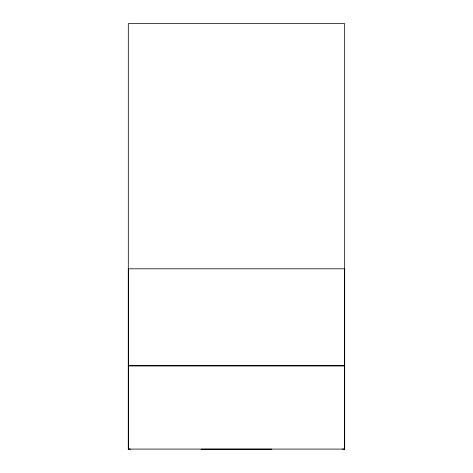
<?xml version="1.0" encoding="UTF-8"?>
<svg xmlns="http://www.w3.org/2000/svg" width="473" height="473" viewBox="0 0 473 473"><rect width="100%" height="100%" fill="white"/><g stroke="black" fill="none" stroke-linecap="round" stroke-linejoin="round"><path stroke-width="0.71" d="M130.518 449.102L128.307 449.102L128.307 268.806L344.663 268.806L344.663 449.102L342.446 449.102M128.307 449.102L128.307 23.65L344.663 23.65L344.663 449.102M128.307 365.818L344.663 365.818L128.331 365.795M344.663 449.084L128.307 449.084M201.137 449.19L271.857 449.19"/></g></svg>
